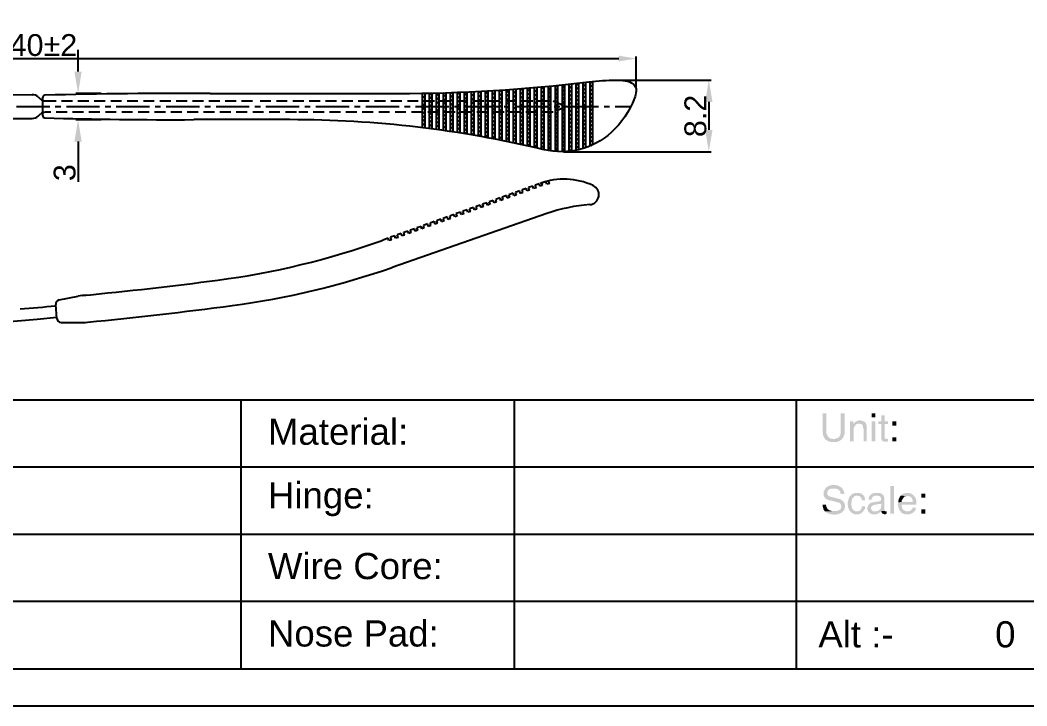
# Model space of a CAD drawing. Header units: millimetres. Extents: x 7018 to 13530, y 4187 to 5692.
# Drawn here: x 13273.1 to 13388.4, y 4951.9 to 5030.4 of the extents above; entities that cross this region are included whole.
import ezdxf

# ---------------------------------------------------------------- set-up
doc = ezdxf.new("R2010")
doc.units = ezdxf.units.MM
doc.linetypes.add('CENTER2', pattern=[28.575, 19.05, -3.175, 3.175, -3.175])
doc.linetypes.add('HIDDEN2', pattern=[0.1875, 0.125, -0.0625])
for name, color, linetype in [('Center Line', 2, 'CENTER2'), ('Dimension', 3, 'Continuous'), ('Hidden Line', 1, 'HIDDEN2')]:
    doc.layers.add(name, color=color, linetype=linetype)
doc.styles.get("Standard").update_dxf_attribs({"font": 'arial.ttf'})
doc.dimstyles.new('Standard$0', dxfattribs={"dimtxt": 2.3, "dimasz": 2, "dimexe": 1, "dimexo": 1, "dimgap": 1, "dimtad": 1, "dimdec": 1, "dimzin": 0, "dimdsep": 46, "dimtxsty": 'Standard', "dimcen": 0, "dimclrd": 4, "dimclre": 4, "dimclrt": 4, "dimadec": 1, "dimazin": 0, "dimtfac": 1, "dimtdec": 1, "dimtofl": 0, "dimtmove": 0, "dimatfit": 0, "dimfxl": 1, "dimtfillclr": 256, "dimtolj": 1, "dimtzin": 0, "dimlwd": -1, "dimlwe": -1, "dimarcsym": 1})
pattern_1 = [(45, (6986.6514, 4754.60392), (-0.224506403, 0.224506403), [])]

# ---------------------------------------------------------------- blocks, each defined once
blk = doc.blocks.new('*D1954')
at = {"layer": 'Defpoints', "color": 0, "ltscale": 1000, "transparency": 16777216}
for p in [(13343.7, 5026.01), (13203.7, 5023.27), (13343.7, 5022.37)]:
    blk.add_point(p, dxfattribs=at)
at = {"layer": 'Dimension', "color": 3, "ltscale": 1000, "transparency": 16777216}
for p, q in [((13203.7, 5023.52), (13203.7, 5026.26)), ((13205.7, 5026.01), (13341.7, 5026.01)), ((13343.7, 5022.62), (13343.7, 5026.26))]:
    blk.add_line(p, q, dxfattribs=at)
for points in [[(13205.7, 5026.34), (13205.7, 5025.68), (13203.7, 5026.01)], [(13341.7, 5026.34), (13341.7, 5025.68), (13343.7, 5026.01)]]:
    blk.add_solid(points, dxfattribs=at)
at = {"layer": 'Dimension', "ltscale": 1000, "transparency": 16777216, "insert": (13274.83, 5027.54), "char_height": 2.5, "attachment_point": 5}
blk.add_mtext('\\A1;140±2', dxfattribs=at)
blk = doc.blocks.new('*D1956')
at = {"layer": 'Defpoints', "color": 0, "transparency": 16777216}
for p in [(13341.42, 5023.54), (13335.13, 5015.34), (13352.02, 5015.34)]:
    blk.add_point(p, dxfattribs=at)
at = {"layer": 'Dimension', "color": 3, "transparency": 16777216}
for p, q in [((13341.67, 5023.54), (13352.27, 5023.54)), ((13352.02, 5021.04), (13352.02, 5017.84)), ((13335.38, 5015.34), (13352.27, 5015.34))]:
    blk.add_line(p, q, dxfattribs=at)
for points in [[(13351.6, 5021.04), (13352.44, 5021.04), (13352.02, 5023.54)], [(13351.6, 5017.84), (13352.44, 5017.84), (13352.02, 5015.34)]]:
    blk.add_solid(points, dxfattribs=at)
at = {"layer": 'Dimension', "transparency": 16777216, "insert": (13350.49, 5019.44), "char_height": 2.5, "attachment_point": 5, "rotation": 90}
blk.add_mtext('\\A1;8.2', dxfattribs=at)
blk = doc.blocks.new('*D1957')
at = {"layer": 'Defpoints', "color": 0, "transparency": 16777216}
for p in [(13282.68, 5022.01), (13279.77, 5019.01), (13282.68, 5019.01)]:
    blk.add_point(p, dxfattribs=at)
at = {"layer": 'Dimension', "color": 3, "transparency": 16777216}
for p, q in [((13279.77, 5024.51), (13279.77, 5027.01)), ((13282.43, 5022.01), (13279.52, 5022.01)), ((13282.43, 5019.01), (13279.52, 5019.01)), ((13279.77, 5016.51), (13279.77, 5011.88))]:
    blk.add_line(p, q, dxfattribs=at)
for points in [[(13279.35, 5024.51), (13280.18, 5024.51), (13279.77, 5022.01)], [(13279.35, 5016.51), (13280.18, 5016.51), (13279.77, 5019.01)]]:
    blk.add_solid(points, dxfattribs=at)
at = {"layer": 'Dimension', "transparency": 16777216, "insert": (13278.24, 5012.94), "char_height": 2.5, "attachment_point": 5, "rotation": 90}
blk.add_mtext('\\A1;3', dxfattribs=at)

msp = doc.modelspace()

# ---------------------------------------------------------------- hatches: boundary and pattern name
h = msp.add_hatch()
h.set_pattern_fill('ANSI31', color=256, scale=0.1)
h.set_pattern_definition(pattern_1)
h.paths.add_polyline_path([(13334.701, 5022.947, -0.0004188), (13334.401, 5022.917), (13334.401, 5015.369, 0.0088634), (13334.701, 5015.349)])
h.paths.add_polyline_path([(13335.501, 5023.031, -0.000419), (13335.201, 5022.999), (13335.201, 5015.338, 0.0088457), (13335.501, 5015.346)])
h.paths.add_polyline_path([(13336.301, 5023.118, -0.0004192), (13336.001, 5023.085), (13336.001, 5015.383, 0.0089075), (13336.301, 5015.419)])
h.paths.add_polyline_path([(13337.101, 5023.209, -0.0004194), (13336.801, 5023.174), (13336.801, 5015.504, 0.0090539), (13337.101, 5015.57)])
h.paths.add_polyline_path([(13337.901, 5023.303, -0.0004196), (13337.601, 5023.268), (13337.601, 5015.706, 0.0092979), (13337.901, 5015.803)])
h.paths.add_polyline_path([(13338.701, 5023.398, 0.0028634), (13338.401, 5023.364), (13338.401, 5015.994, 0.0096639), (13338.701, 5016.126)])
h = msp.add_hatch()
h.set_pattern_fill('ANSI31', color=256, scale=0.1)
h.set_pattern_definition(pattern_1)
h.paths.add_polyline_path([(13319.501, 5022.04, -0.0004167), (13319.201, 5022.035), (13319.201, 5018.088, -0.0006046), (13319.501, 5018.051)])
h.paths.add_polyline_path([(13320.301, 5022.055, -0.0004168), (13320.001, 5022.049), (13320.001, 5017.987, -0.0006051), (13320.301, 5017.948)])
h.paths.add_polyline_path([(13321.101, 5022.075, -0.0004168), (13320.801, 5022.067), (13320.801, 5017.882, -0.0006056), (13321.101, 5017.841)])
h.paths.add_polyline_path([(13321.901, 5022.097, -0.0004169), (13321.601, 5022.088), (13321.601, 5017.771, -0.0006061), (13321.901, 5017.728)])
h.paths.add_polyline_path([(13322.701, 5022.124, -0.0004169), (13322.401, 5022.113), (13322.401, 5017.654, -0.0006067), (13322.701, 5017.61)])
h.paths.add_polyline_path([(13323.501, 5022.153, -0.000417), (13323.201, 5022.142), (13323.201, 5017.533, -0.0006073), (13323.501, 5017.486)])
h.paths.add_polyline_path([(13324.301, 5022.187, -0.0004171), (13324.001, 5022.174), (13324.001, 5017.406, -0.0006079), (13324.301, 5017.357)])
h.paths.add_polyline_path([(13325.101, 5022.224, -0.0004171), (13324.801, 5022.21), (13324.801, 5017.274, -0.0006086), (13325.101, 5017.223)])
h.paths.add_polyline_path([(13325.901, 5022.265, -0.0004172), (13325.601, 5022.249), (13325.601, 5017.136, -0.0006093), (13325.901, 5017.083)])
h = msp.add_hatch()
h.set_pattern_fill('ANSI31', color=256, scale=0.1)
h.set_pattern_definition(pattern_1)
h.paths.add_polyline_path([(13326.701, 5022.309, -0.0004173), (13326.401, 5022.292), (13326.401, 5016.993, -0.00061), (13326.701, 5016.939)])
h.paths.add_polyline_path([(13327.501, 5022.356, -0.0004174), (13327.201, 5022.338), (13327.201, 5016.845, -0.0006107), (13327.501, 5016.788)])
h.paths.add_polyline_path([(13328.301, 5022.408, -0.0004176), (13328.001, 5022.388), (13328.001, 5016.692, -0.0006115), (13328.301, 5016.633)])
h.paths.add_polyline_path([(13329.101, 5022.463, -0.0004177), (13328.801, 5022.442), (13328.801, 5016.533, -0.0006123), (13329.101, 5016.471)])
h.paths.add_polyline_path([(13329.901, 5022.521, -0.0004178), (13329.601, 5022.499), (13329.601, 5016.368, -0.0006131), (13329.901, 5016.305)])
h.paths.add_polyline_path([(13330.701, 5022.583, -0.000418), (13330.401, 5022.559), (13330.401, 5016.198, -0.000614), (13330.701, 5016.133)])
h.paths.add_polyline_path([(13331.501, 5022.649, -0.0004181), (13331.201, 5022.624), (13331.201, 5016.023, -0.0006149), (13331.501, 5015.955)])
h.paths.add_polyline_path([(13332.301, 5022.718, -0.0004183), (13332.001, 5022.692), (13332.001, 5015.842, -0.0006158), (13332.301, 5015.772)])
h.paths.add_polyline_path([(13333.101, 5022.791, -0.0004184), (13332.801, 5022.763), (13332.801, 5015.655, -0.0006167), (13333.101, 5015.584)])
h.paths.add_polyline_path([(13333.901, 5022.867, -0.0004186), (13333.601, 5022.838), (13333.601, 5015.477, 0.008962), (13333.901, 5015.427)])
at = {"transparency": 33554559}
for points in [[(13365.497, 4985.378), (13365.046, 4985.378), (13365.046, 4983.166), (13365.091, 4983.076), (13365.091, 4982.895), (13365.136, 4982.805), (13365.181, 4982.715), (13365.181, 4982.624), (13365.226, 4982.579), (13365.271, 4982.534), (13365.316, 4982.444), (13366.309, 4982.444), (13366.219, 4982.444), (13366.129, 4982.489), (13365.948, 4982.489), (13365.903, 4982.534), (13365.813, 4982.579), (13365.768, 4982.624), (13365.723, 4982.67), (13365.677, 4982.715), (13365.632, 4982.76), (13365.587, 4982.85), (13365.587, 4982.895), (13365.542, 4982.986), (13365.497, 4983.076), (13365.497, 4983.347)], [(13367.573, 4985.378), (13367.122, 4985.378), (13367.122, 4983.347), (13367.122, 4983.031), (13367.076, 4982.94), (13367.076, 4982.895), (13367.031, 4982.805), (13366.986, 4982.76), (13366.941, 4982.67), (13366.896, 4982.624), (13366.806, 4982.579), (13366.761, 4982.534), (13366.67, 4982.534), (13366.58, 4982.489), (13366.49, 4982.489), (13366.4, 4982.444), (13365.316, 4982.444), (13365.361, 4982.399), (13365.407, 4982.354), (13365.497, 4982.309), (13365.542, 4982.263), (13365.632, 4982.218), (13365.677, 4982.173), (13365.768, 4982.173), (13365.858, 4982.128), (13365.948, 4982.128), (13366.038, 4982.083), (13366.67, 4982.083), (13366.761, 4982.128), (13366.851, 4982.173), (13366.896, 4982.173), (13366.986, 4982.218), (13367.031, 4982.263), (13367.122, 4982.309), (13367.167, 4982.354), (13367.257, 4982.399), (13367.257, 4982.444), (13367.347, 4982.489), (13367.392, 4982.579), (13367.438, 4982.624), (13367.438, 4982.715), (13367.483, 4982.805), (13367.528, 4982.85), (13367.528, 4982.94), (13367.573, 4983.031), (13367.573, 4983.347)], [(13371.093, 4984.926), (13371.093, 4985.378), (13370.687, 4985.378), (13370.687, 4984.926)], [(13368.566, 4984.475), (13368.205, 4984.475), (13368.205, 4982.173), (13368.611, 4982.173), (13368.611, 4983.392), (13368.611, 4983.617), (13368.656, 4983.708), (13368.656, 4983.798), (13368.701, 4983.843), (13368.746, 4983.933), (13368.792, 4983.978), (13368.792, 4983.978), (13368.837, 4984.069), (13368.882, 4984.114), (13368.566, 4984.159)], [(13369.288, 4984.565), (13369.198, 4984.565), (13369.107, 4984.52), (13369.017, 4984.52), (13368.927, 4984.475), (13368.882, 4984.43), (13368.792, 4984.385), (13368.746, 4984.339), (13368.656, 4984.249), (13368.566, 4984.159), (13368.882, 4984.114), (13368.972, 4984.159), (13369.062, 4984.159), (13369.107, 4984.204), (13370.01, 4984.204), (13369.965, 4984.294), (13369.92, 4984.339), (13369.875, 4984.385), (13369.83, 4984.43), (13369.739, 4984.475), (13369.649, 4984.475), (13369.604, 4984.52), (13369.514, 4984.52), (13369.423, 4984.565)], [(13370.01, 4984.204), (13369.198, 4984.204), (13369.288, 4984.204), (13369.378, 4984.159), (13369.468, 4984.159), (13369.559, 4984.114), (13369.604, 4984.069), (13369.604, 4984.024), (13369.649, 4983.978), (13369.694, 4983.933), (13369.694, 4983.708), (13369.739, 4983.617), (13369.739, 4982.173), (13370.1, 4982.173), (13370.1, 4983.978), (13370.055, 4984.069), (13370.055, 4984.159)], [(13371.093, 4982.173), (13371.093, 4984.475), (13370.687, 4984.475), (13370.687, 4982.173)], [(13372.176, 4985.152), (13371.77, 4985.152), (13371.77, 4984.475), (13371.454, 4984.475), (13371.454, 4984.159), (13371.77, 4984.159), (13371.77, 4982.444), (13371.815, 4982.354), (13371.861, 4982.309), (13371.861, 4982.263), (13371.906, 4982.218), (13371.951, 4982.173), (13372.041, 4982.173), (13372.131, 4982.128), (13372.402, 4982.128), (13372.537, 4982.173), (13372.537, 4982.444), (13372.402, 4982.444), (13372.312, 4982.489), (13372.222, 4982.489), (13372.176, 4982.534), (13372.176, 4984.159), (13372.537, 4984.159), (13372.537, 4984.475), (13372.176, 4984.475)], [(13373.485, 4983.978), (13373.485, 4984.475), (13373.034, 4984.475), (13373.034, 4983.978)], [(13373.485, 4982.173), (13373.485, 4982.624), (13373.034, 4982.624), (13373.034, 4982.173)], [(13366.309, 4977.163), (13366.084, 4977.163), (13365.993, 4977.118), (13365.903, 4977.118), (13365.813, 4977.073), (13365.768, 4977.073), (13365.677, 4977.028), (13365.632, 4976.983), (13365.542, 4976.938), (13365.497, 4976.893), (13365.452, 4976.848), (13365.407, 4976.802), (13366.309, 4976.757), (13366.58, 4976.757), (13366.67, 4976.712), (13366.761, 4976.712), (13366.806, 4976.667), (13366.896, 4976.622), (13366.896, 4976.577), (13366.986, 4976.532), (13367.031, 4976.486), (13367.076, 4976.396), (13367.076, 4976.306), (13367.122, 4976.216), (13367.122, 4976.125), (13367.528, 4976.125), (13367.528, 4976.306), (13367.483, 4976.396), (13367.483, 4976.486), (13367.438, 4976.577), (13367.392, 4976.622), (13367.347, 4976.712), (13367.302, 4976.757), (13367.257, 4976.848), (13367.167, 4976.893), (13367.167, 4976.893), (13367.076, 4976.983), (13367.031, 4976.983), (13366.941, 4977.028), (13366.851, 4977.073), (13366.806, 4977.118), (13366.625, 4977.118), (13366.535, 4977.163), (13366.445, 4977.163)], [(13365.407, 4976.802), (13365.361, 4976.757), (13365.316, 4976.667), (13365.271, 4976.577), (13365.226, 4976.532), (13365.181, 4976.441), (13365.181, 4975.945), (13365.226, 4975.855), (13365.271, 4975.809), (13365.316, 4975.719), (13365.361, 4975.674), (13365.361, 4975.629), (13365.452, 4975.584), (13365.497, 4975.539), (13365.587, 4975.494), (13365.677, 4975.494), (13365.768, 4975.448), (13365.858, 4975.403), (13365.948, 4975.403), (13366.49, 4975.268), (13366.58, 4975.223), (13366.715, 4975.223), (13366.806, 4975.178), (13366.896, 4975.133), (13366.941, 4975.133), (13367.031, 4975.087), (13367.076, 4975.042), (13367.076, 4975.042), (13367.122, 4974.952), (13367.167, 4974.907), (13367.167, 4974.817), (13367.212, 4974.726), (13367.212, 4974.636), (13367.167, 4974.591), (13367.167, 4974.501), (13367.122, 4974.41), (13367.031, 4974.365), (13366.986, 4974.32), (13366.986, 4974.32), (13366.896, 4974.275), (13366.851, 4974.23), (13366.761, 4974.23), (13366.67, 4974.185), (13366.4, 4974.185), (13365.316, 4974.14), (13365.407, 4974.094), (13365.452, 4974.049), (13365.542, 4974.004), (13365.587, 4973.959), (13365.677, 4973.914), (13365.723, 4973.869), (13365.813, 4973.869), (13365.903, 4973.824), (13366.084, 4973.824), (13366.174, 4973.779), (13366.58, 4973.779), (13366.67, 4973.824), (13366.851, 4973.824), (13366.896, 4973.869), (13366.986, 4973.869), (13367.076, 4973.914), (13367.122, 4973.959), (13367.212, 4974.004), (13367.257, 4974.049), (13367.302, 4974.049), (13367.347, 4974.094), (13367.392, 4974.185), (13367.483, 4974.23), (13367.528, 4974.32), (13367.528, 4974.365), (13367.573, 4974.456), (13367.573, 4974.546), (13367.618, 4974.636), (13367.618, 4974.862), (13367.573, 4974.952), (13367.573, 4975.042), (13367.528, 4975.133), (13367.483, 4975.178), (13367.483, 4975.268), (13367.392, 4975.313), (13367.392, 4975.313), (13367.347, 4975.358), (13367.302, 4975.403), (13367.212, 4975.448), (13367.167, 4975.494), (13367.076, 4975.539), (13366.986, 4975.584), (13366.896, 4975.584), (13366.761, 4975.629), (13366.219, 4975.764), (13366.219, 4975.764), (13366.084, 4975.809), (13365.993, 4975.809), (13365.903, 4975.855), (13365.813, 4975.9), (13365.768, 4975.9), (13365.723, 4975.945), (13365.677, 4975.99), (13365.632, 4976.035), (13365.587, 4976.125), (13365.587, 4976.351), (13365.632, 4976.441), (13365.677, 4976.532), (13365.723, 4976.577), (13365.768, 4976.622), (13365.813, 4976.667), (13365.858, 4976.712), (13365.948, 4976.712), (13366.038, 4976.757), (13366.309, 4976.757)], [(13368.25, 4975.945), (13368.16, 4975.855), (13368.115, 4975.809), (13368.115, 4975.719), (13368.069, 4975.674), (13368.024, 4975.584), (13368.024, 4975.494), (13367.979, 4975.403), (13367.979, 4975.313), (13367.934, 4975.223), (13367.934, 4974.862), (13367.979, 4974.771), (13367.979, 4974.591), (13368.024, 4974.501), (13368.069, 4974.41), (13368.069, 4974.32), (13368.115, 4974.275), (13368.16, 4974.185), (13368.205, 4974.14), (13368.972, 4974.14), (13368.837, 4974.14), (13368.792, 4974.185), (13368.701, 4974.23), (13368.611, 4974.23), (13368.566, 4974.32), (13368.521, 4974.365), (13368.476, 4974.41), (13368.43, 4974.501), (13368.43, 4974.546), (13368.385, 4974.636), (13368.385, 4974.817), (13368.34, 4974.952), (13368.34, 4975.133), (13368.385, 4975.223), (13368.385, 4975.403), (13368.43, 4975.494), (13368.43, 4975.584), (13368.476, 4975.629), (13368.521, 4975.674), (13368.521, 4975.719), (13368.611, 4975.764), (13368.656, 4975.855), (13368.746, 4975.9), (13368.792, 4975.9), (13368.882, 4975.945), (13368.972, 4975.945)], [(13369.017, 4976.261), (13368.746, 4976.261), (13368.656, 4976.216), (13368.566, 4976.171), (13368.476, 4976.171), (13368.43, 4976.125), (13368.34, 4976.035), (13368.295, 4975.99), (13368.25, 4975.945), (13369.062, 4975.945), (13369.153, 4975.9), (13369.243, 4975.9), (13369.333, 4975.855), (13369.378, 4975.809), (13369.423, 4975.719), (13369.468, 4975.674), (13369.514, 4975.584), (13369.559, 4975.494), (13369.559, 4975.403), (13369.92, 4975.403), (13369.92, 4975.629), (13369.875, 4975.674), (13369.875, 4975.764), (13369.83, 4975.855), (13369.784, 4975.9), (13369.739, 4975.99), (13369.649, 4976.035), (13369.649, 4976.08), (13369.604, 4976.125), (13369.514, 4976.171), (13369.423, 4976.171), (13369.378, 4976.216), (13369.288, 4976.261), (13369.107, 4976.261)], [(13372.041, 4975.945), (13371.229, 4975.945), (13371.409, 4975.945), (13371.454, 4975.9), (13371.545, 4975.9), (13371.635, 4975.855), (13371.68, 4975.809), (13371.725, 4975.719), (13371.725, 4975.629), (13371.77, 4975.539), (13371.77, 4975.539), (13371.725, 4975.448), (13371.725, 4975.403), (13371.68, 4975.358), (13371.59, 4975.313), (13371.545, 4975.313), (13371.454, 4975.268), (13370.958, 4975.223), (13370.822, 4975.178), (13370.732, 4975.178), (13370.642, 4975.133), (13370.597, 4975.133), (13370.507, 4975.087), (13371.77, 4975.042), (13371.77, 4974.726), (13371.725, 4974.636), (13371.725, 4974.501), (13371.68, 4974.41), (13371.59, 4974.365), (13371.545, 4974.32), (13371.499, 4974.275), (13371.454, 4974.23), (13371.364, 4974.185), (13371.274, 4974.185), (13371.184, 4974.14), (13370.281, 4974.14), (13370.326, 4974.049), (13370.416, 4974.004), (13370.461, 4973.959), (13370.507, 4973.914), (13370.597, 4973.869), (13370.687, 4973.824), (13371.229, 4973.824), (13371.274, 4973.869), (13371.364, 4973.869), (13371.454, 4973.914), (13371.545, 4973.959), (13371.59, 4974.004), (13371.68, 4974.094), (13371.68, 4974.094), (13371.77, 4974.185), (13372.176, 4974.185), (13372.131, 4974.275), (13372.131, 4975.719), (13372.086, 4975.809), (13372.086, 4975.9)], [(13371.274, 4976.261), (13370.958, 4976.261), (13370.868, 4976.216), (13370.777, 4976.171), (13370.732, 4976.171), (13370.642, 4976.125), (13370.597, 4976.08), (13370.552, 4976.035), (13370.507, 4975.99), (13370.461, 4975.945), (13370.416, 4975.855), (13370.371, 4975.764), (13370.326, 4975.674), (13370.326, 4975.494), (13370.687, 4975.494), (13370.687, 4975.629), (13370.732, 4975.719), (13370.777, 4975.764), (13370.822, 4975.855), (13370.868, 4975.855), (13370.958, 4975.9), (13371.048, 4975.945), (13372.041, 4975.945), (13371.996, 4976.035), (13371.906, 4976.08), (13371.861, 4976.125), (13371.815, 4976.171), (13371.725, 4976.216), (13371.68, 4976.216), (13371.59, 4976.261), (13371.364, 4976.261)], [(13372.808, 4973.869), (13372.808, 4977.073), (13373.214, 4977.073), (13373.214, 4973.869)], [(13374.794, 4976.261), (13374.568, 4976.261), (13374.478, 4976.216), (13374.388, 4976.216), (13374.298, 4976.171), (13374.253, 4976.125), (13374.162, 4976.08), (13374.117, 4976.035), (13374.027, 4975.99), (13373.982, 4975.945), (13374.794, 4975.9), (13374.975, 4975.9), (13375.065, 4975.855), (13375.11, 4975.809), (13375.2, 4975.764), (13375.245, 4975.719), (13375.245, 4975.719), (13375.291, 4975.629), (13375.336, 4975.584), (13375.336, 4975.494), (13375.381, 4975.403), (13375.381, 4975.223), (13374.117, 4975.223), (13373.711, 4975.178), (13373.711, 4975.087), (13373.666, 4974.997), (13373.666, 4974.907), (13373.711, 4974.817), (13373.711, 4974.636), (13373.756, 4974.546), (13373.756, 4974.456), (13373.801, 4974.41), (13373.846, 4974.32), (13373.891, 4974.23), (13373.937, 4974.185), (13373.982, 4974.14), (13374.794, 4974.14), (13374.704, 4974.14), (13374.614, 4974.185), (13374.523, 4974.185), (13374.433, 4974.23), (13374.388, 4974.275), (13374.298, 4974.32), (13374.253, 4974.365), (13374.253, 4974.41), (13374.207, 4974.456), (13374.162, 4974.546), (13374.162, 4974.591), (13374.117, 4974.681), (13374.117, 4974.907), (13375.787, 4974.907), (13375.787, 4975.403), (13375.742, 4975.494), (13375.742, 4975.584), (13375.697, 4975.674), (13375.652, 4975.719), (13375.606, 4975.809), (13375.561, 4975.855), (13375.516, 4975.945), (13375.471, 4975.99), (13375.426, 4976.035), (13375.336, 4976.08), (13375.291, 4976.125), (13375.2, 4976.171), (13375.155, 4976.216), (13375.065, 4976.216), (13374.975, 4976.261), (13374.884, 4976.261)], [(13373.982, 4975.945), (13373.982, 4975.9), (13373.891, 4975.809), (13373.891, 4975.764), (13373.846, 4975.674), (13373.801, 4975.629), (13373.756, 4975.539), (13373.756, 4975.448), (13373.711, 4975.358), (13373.711, 4975.178), (13374.117, 4975.223), (13374.117, 4975.403), (13374.162, 4975.494), (13374.207, 4975.539), (13374.253, 4975.629), (13374.298, 4975.674), (13374.298, 4975.719), (13374.388, 4975.764), (13374.433, 4975.855), (13374.523, 4975.855), (13374.614, 4975.9), (13374.794, 4975.9)], [(13376.825, 4975.719), (13376.825, 4976.171), (13376.374, 4976.171), (13376.374, 4975.719)], [(13365.452, 4974.907), (13365.046, 4974.907), (13365.046, 4974.726), (13365.091, 4974.636), (13365.091, 4974.546), (13365.136, 4974.501), (13365.136, 4974.41), (13365.181, 4974.32), (13365.226, 4974.275), (13365.271, 4974.185), (13365.316, 4974.14), (13366.4, 4974.185), (13366.084, 4974.185), (13365.993, 4974.23), (13365.903, 4974.23), (13365.858, 4974.275), (13365.768, 4974.32), (13365.723, 4974.365), (13365.677, 4974.365), (13365.632, 4974.41), (13365.587, 4974.501), (13365.542, 4974.546), (13365.497, 4974.636), (13365.497, 4974.726), (13365.452, 4974.817)], [(13370.507, 4975.087), (13370.461, 4975.042), (13370.371, 4974.997), (13370.371, 4974.952), (13370.326, 4974.907), (13370.281, 4974.817), (13370.236, 4974.771), (13370.236, 4974.681), (13370.191, 4974.591), (13370.191, 4974.365), (13370.236, 4974.275), (13370.236, 4974.185), (13370.281, 4974.14), (13371.003, 4974.14), (13370.868, 4974.14), (13370.777, 4974.185), (13370.732, 4974.23), (13370.687, 4974.275), (13370.642, 4974.365), (13370.597, 4974.456), (13370.597, 4974.591), (13370.642, 4974.681), (13370.687, 4974.726), (13370.732, 4974.771), (13370.777, 4974.817), (13370.868, 4974.862), (13370.958, 4974.862), (13371.048, 4974.907), (13371.138, 4974.907), (13371.499, 4974.997), (13371.68, 4974.997), (13371.77, 4975.042)], [(13369.92, 4974.726), (13369.559, 4974.726), (13369.559, 4974.681), (13369.514, 4974.591), (13369.514, 4974.501), (13369.468, 4974.41), (13369.423, 4974.365), (13369.378, 4974.275), (13369.288, 4974.23), (13369.243, 4974.185), (13369.153, 4974.185), (13369.062, 4974.14), (13368.205, 4974.14), (13368.25, 4974.094), (13368.34, 4974.049), (13368.385, 4973.959), (13368.476, 4973.914), (13368.521, 4973.914), (13368.611, 4973.869), (13368.701, 4973.824), (13369.243, 4973.824), (13369.333, 4973.869), (13369.423, 4973.914), (13369.514, 4973.959), (13369.559, 4974.004), (13369.604, 4974.049), (13369.649, 4974.094), (13369.694, 4974.14), (13369.739, 4974.185), (13369.784, 4974.275), (13369.83, 4974.365), (13369.875, 4974.41), (13369.92, 4974.501), (13369.92, 4974.591)], [(13372.176, 4974.185), (13371.77, 4974.185), (13371.77, 4974.094), (13372.267, 4974.14), (13372.267, 4974.14)], [(13372.402, 4974.14), (13372.267, 4974.14), (13371.77, 4974.094), (13371.815, 4974.004), (13371.861, 4973.959), (13371.861, 4973.959), (13371.906, 4973.869), (13371.996, 4973.869), (13372.086, 4973.824), (13372.267, 4973.824), (13372.312, 4973.869), (13372.402, 4973.869)], [(13375.787, 4974.591), (13375.381, 4974.591), (13375.381, 4974.546), (13375.336, 4974.456), (13375.291, 4974.41), (13375.245, 4974.32), (13375.155, 4974.275), (13375.11, 4974.23), (13375.02, 4974.185), (13374.975, 4974.185), (13374.884, 4974.14), (13373.982, 4974.14), (13374.027, 4974.049), (13374.072, 4974.004), (13374.162, 4973.959), (13374.207, 4973.914), (13374.298, 4973.869), (13374.388, 4973.869), (13374.478, 4973.824), (13375.065, 4973.824), (13375.11, 4973.869), (13375.2, 4973.869), (13375.291, 4973.914), (13375.336, 4973.959), (13375.426, 4974.004), (13375.471, 4974.049), (13375.516, 4974.14), (13375.606, 4974.185), (13375.652, 4974.275), (13375.697, 4974.32), (13375.697, 4974.41), (13375.742, 4974.501)], [(13376.825, 4973.869), (13376.825, 4974.365), (13376.374, 4974.365), (13376.374, 4973.869)]]:
    msp.add_hatch(color=256, dxfattribs=at).paths.add_polyline_path(points)

# ---------------------------------------------------------------- linework, layer by layer
for p, q in [((13337.601, 5023.268), (13337.601, 5015.706)), ((13337.901, 5023.303), (13337.901, 5015.803)), ((13338.401, 5023.364), (13338.401, 5015.994)), ((13338.701, 5023.398), (13338.701, 5016.126)), ((13321.101, 5022.075), (13321.101, 5017.841)), ((13321.601, 5022.088), (13321.601, 5017.771)), ((13321.901, 5022.097), (13321.901, 5017.728)), ((13322.401, 5022.113), (13322.401, 5017.654)), ((13322.701, 5022.124), (13322.701, 5017.61)), ((13323.201, 5022.142), (13323.201, 5017.533)), ((13323.501, 5022.153), (13323.501, 5017.486)), ((13324.001, 5022.174), (13324.001, 5017.406)), ((13324.301, 5022.187), (13324.301, 5017.357)), ((13324.801, 5022.21), (13324.801, 5017.274)), ((13325.101, 5022.224), (13325.101, 5017.223)), ((13325.601, 5022.249), (13325.601, 5017.136)), ((13325.901, 5022.265), (13325.901, 5017.083)), ((13326.401, 5022.292), (13326.401, 5016.993)), ((13326.701, 5022.309), (13326.701, 5016.939)), ((13327.201, 5022.338), (13327.201, 5016.845)), ((13327.501, 5022.356), (13327.501, 5016.788)), ((13328.001, 5022.388), (13328.001, 5016.692)), ((13328.301, 5022.408), (13328.301, 5016.633)), ((13328.801, 5022.442), (13328.801, 5016.533)), ((13329.101, 5022.463), (13329.101, 5016.471)), ((13329.601, 5022.499), (13329.601, 5016.368)), ((13329.901, 5022.521), (13329.901, 5016.305)), ((13330.401, 5022.559), (13330.401, 5016.198)), ((13330.701, 5022.583), (13330.701, 5016.133)), ((13331.201, 5022.624), (13331.201, 5016.023)), ((13331.501, 5022.649), (13331.501, 5015.955)), ((13332.001, 5022.692), (13332.001, 5015.842)), ((13332.301, 5022.718), (13332.301, 5015.772)), ((13332.801, 5022.763), (13332.801, 5015.655)), ((13333.101, 5022.791), (13333.101, 5015.584)), ((13333.601, 5022.838), (13333.601, 5015.477)), ((13333.901, 5022.867), (13333.901, 5015.427)), ((13334.401, 5022.917), (13334.401, 5015.369)), ((13334.701, 5022.947), (13334.701, 5015.349)), ((13335.201, 5022.999), (13335.201, 5015.338)), ((13335.501, 5023.031), (13335.501, 5015.346)), ((13336.001, 5023.085), (13336.001, 5015.383)), ((13336.301, 5023.118), (13336.301, 5015.419)), ((13336.801, 5023.174), (13336.801, 5015.504)), ((13337.101, 5023.209), (13337.101, 5015.57)), ((13319.201, 5022.035), (13319.201, 5018.088)), ((13319.501, 5022.04), (13319.501, 5018.051)), ((13320.001, 5022.049), (13320.001, 5017.987)), ((13320.301, 5022.055), (13320.301, 5017.948)), ((13320.801, 5022.067), (13320.801, 5017.882)), ((13116.62, 4956.132), (13525.875, 4956.132))]:
    msp.add_line(p, q)
at = {"color": 7}
for p, q in [((13270.432, 5021.889), (13274.523, 5021.873)), ((13275.182, 5021.622), (13275.474, 5021.363)), ((13220.701, 5018.813), (13274.525, 5019.156)), ((13275.18, 5019.405), (13275.474, 5019.664)), ((13332.982, 5011.486), (13332.882, 5011.769)), ((13333.46, 5011.633), (13333.361, 5011.917)), ((13333.752, 5011.706), (13333.652, 5011.993)), ((13329.589, 5010.585), (13329.118, 5010.415)), ((13329.688, 5010.301), (13329.589, 5010.585)), ((13330.342, 5010.855), (13329.871, 5010.686)), ((13329.97, 5010.403), (13329.871, 5010.686)), ((13330.441, 5010.572), (13330.342, 5010.855)), ((13330.723, 5010.674), (13330.441, 5010.572)), ((13331.095, 5011.126), (13330.624, 5010.957)), ((13330.723, 5010.674), (13330.624, 5010.957)), ((13331.194, 5010.843), (13331.095, 5011.126)), ((13331.476, 5010.945), (13331.194, 5010.843)), ((13331.847, 5011.397), (13331.377, 5011.228)), ((13331.476, 5010.945), (13331.377, 5011.228)), ((13331.946, 5011.114), (13331.847, 5011.397)), ((13332.229, 5011.215), (13331.946, 5011.114)), ((13332.6, 5011.668), (13332.13, 5011.499)), ((13332.229, 5011.215), (13332.13, 5011.499)), ((13332.699, 5011.385), (13332.6, 5011.668)), ((13332.795, 5011.419), (13332.699, 5011.385)), ((13326.578, 5009.502), (13326.107, 5009.332)), ((13326.677, 5009.218), (13326.578, 5009.502)), ((13327.331, 5009.772), (13326.86, 5009.603)), ((13326.959, 5009.32), (13326.86, 5009.603)), ((13327.429, 5009.489), (13327.331, 5009.772)), ((13327.712, 5009.591), (13327.429, 5009.489)), ((13328.083, 5010.043), (13327.613, 5009.874)), ((13327.712, 5009.591), (13327.613, 5009.874)), ((13328.182, 5009.76), (13328.083, 5010.043)), ((13328.465, 5009.861), (13328.182, 5009.76)), ((13328.836, 5010.314), (13328.366, 5010.145)), ((13328.465, 5009.861), (13328.366, 5010.145)), ((13328.935, 5010.031), (13328.836, 5010.314)), ((13329.217, 5010.132), (13328.935, 5010.031)), ((13329.217, 5010.132), (13329.118, 5010.415)), ((13329.97, 5010.403), (13329.688, 5010.301)), ((13333.465, 5008.257), (13315.765, 5002.095)), ((13323.566, 5008.418), (13323.096, 5008.249)), ((13323.195, 5007.966), (13323.096, 5008.249)), ((13323.665, 5008.135), (13323.566, 5008.418)), ((13323.948, 5008.237), (13323.665, 5008.135)), ((13324.319, 5008.689), (13323.849, 5008.52)), ((13323.948, 5008.237), (13323.849, 5008.52)), ((13324.418, 5008.406), (13324.319, 5008.689)), ((13324.701, 5008.507), (13324.418, 5008.406)), ((13325.072, 5008.96), (13324.602, 5008.791)), ((13324.701, 5008.507), (13324.602, 5008.791)), ((13325.171, 5008.677), (13325.072, 5008.96)), ((13325.453, 5008.778), (13325.171, 5008.677)), ((13325.825, 5009.231), (13325.354, 5009.061)), ((13325.453, 5008.778), (13325.354, 5009.061)), ((13325.924, 5008.948), (13325.825, 5009.231)), ((13326.206, 5009.049), (13325.924, 5008.948)), ((13326.206, 5009.049), (13326.107, 5009.332)), ((13326.959, 5009.32), (13326.677, 5009.218)), ((13320.555, 5007.335), (13320.085, 5007.166)), ((13320.184, 5006.883), (13320.085, 5007.166)), ((13320.654, 5007.052), (13320.555, 5007.335)), ((13320.936, 5007.154), (13320.654, 5007.052)), ((13321.308, 5007.606), (13320.837, 5007.437)), ((13320.936, 5007.154), (13320.837, 5007.437)), ((13321.407, 5007.323), (13321.308, 5007.606)), ((13321.689, 5007.424), (13321.407, 5007.323)), ((13322.061, 5007.877), (13321.59, 5007.708)), ((13321.689, 5007.424), (13321.59, 5007.708)), ((13322.16, 5007.594), (13322.061, 5007.877)), ((13322.442, 5007.695), (13322.16, 5007.594)), ((13322.814, 5008.148), (13322.343, 5007.978)), ((13322.442, 5007.695), (13322.343, 5007.978)), ((13322.913, 5007.864), (13322.814, 5008.148)), ((13323.195, 5007.966), (13322.913, 5007.864)), ((13316.791, 5005.981), (13316.321, 5005.812)), ((13316.89, 5005.698), (13316.791, 5005.981)), ((13317.544, 5006.252), (13317.073, 5006.083)), ((13317.172, 5005.8), (13317.073, 5006.083)), ((13317.643, 5005.969), (13317.544, 5006.252)), ((13317.925, 5006.07), (13317.643, 5005.969)), ((13318.297, 5006.523), (13317.826, 5006.354)), ((13317.925, 5006.07), (13317.826, 5006.354)), ((13318.396, 5006.24), (13318.297, 5006.523)), ((13318.678, 5006.341), (13318.396, 5006.24)), ((13319.05, 5006.794), (13318.579, 5006.624)), ((13318.678, 5006.341), (13318.579, 5006.624)), ((13319.149, 5006.51), (13319.05, 5006.794)), ((13319.431, 5006.612), (13319.149, 5006.51)), ((13319.802, 5007.064), (13319.332, 5006.895)), ((13319.431, 5006.612), (13319.332, 5006.895)), ((13319.901, 5006.781), (13319.802, 5007.064)), ((13320.184, 5006.883), (13319.901, 5006.781)), ((13315.286, 5005.44), (13314.594, 5005.191)), ((13315.382, 5005.162), (13315.286, 5005.44)), ((13315.666, 5005.261), (13315.382, 5005.162)), ((13316.038, 5005.71), (13315.568, 5005.541)), ((13315.666, 5005.261), (13315.568, 5005.541)), ((13316.138, 5005.426), (13316.038, 5005.71)), ((13316.42, 5005.529), (13316.137, 5005.427)), ((13316.42, 5005.529), (13316.321, 5005.812)), ((13317.172, 5005.8), (13316.89, 5005.698)), ((13277.607, 4998.368), (13279.771, 4998.783)), ((13277.345, 4996.244), (13277.203, 4997.833)), ((13277.838, 4995.789), (13279.777, 4995.769))]:
    msp.add_line(p, q, dxfattribs=at)
msp.add_lwpolyline([(13529.913, 4951.873), (13529.913, 5248.873), (13109.913, 5248.873), (13109.913, 4951.873)], close=True)
for points in [[(13294.902, 5022.013), (13316.383, 5022.013, 0.0304927), (13338.277, 5023.349, -0.029639), (13341.393, 5023.545, -0.0399741), (13342.449, 5023.464, -0.0863585), (13343.209, 5023.205, -0.3013168), (13343.696, 5022.279, -0.0654743), (13343.503, 5021.462, -0.1183315), (13340.833, 5017.541, -0.24803), (13333.153, 5015.571, 0.0588672), (13304.024, 5019.013), (13293.024, 5019.013)], [(13294.902, 5022.013, 0.0073606), (13275.969, 5021.813, 0.3835594), (13275.701, 5021.514), (13275.701, 5019.511, 0.3835594), (13275.969, 5019.213, 0.0084772), (13293.024, 5019.013)]]:
    msp.add_lwpolyline(points, format="xyb", dxfattribs=at)
for points in [[(13129.437, 4986.912), (13525.875, 4986.912)], [(13298.43, 4986.912), (13298.43, 4956.132)], [(13329.707, 4986.912), (13329.707, 4956.132)], [(13362.022, 4986.912), (13362.022, 4956.132)], [(13129.437, 4979.24), (13425.568, 4979.24)], [(13129.437, 4971.522), (13478.508, 4971.522)], [(13129.437, 4963.849), (13425.568, 4963.849)]]:
    msp.add_lwpolyline(points)
for centre, radius, start, end in [((13274.519, 5020.873), 1, 48.52115, 89.76625), ((13276.004, 5021.963), 0.8, 228.52115, 270), ((13276.003, 5019.063), 0.8, 90, 131.3128), ((13274.519, 5020.156), 1, 270.33401, 311.3128), ((13335.438, 5004.327), 7.871, 64.93279, 110.38951), ((13335.443, 5004.326), 7.871, 105.34112, 108.98383), ((13335.443, 5004.326), 7.571, 102.9055, 105.18542), ((13335.443, 5004.326), 7.571, 108.97273, 110.47095), ((13338.289, 5010.422), 1.142, 274.41101, 64.93279), ((13339.876, 4989.842), 19.5, 94.41101, 109.19569), ((13284.131, 5089.879), 90, 277.44246, 289.78377), ((13285.069, 5090.265), 93.36, 277.59226, 289.19569), ((13235.544, 5461.819), 465.1, 275.51283, 277.44246), ((13277.701, 4997.877), 0.5, 100.84109, 185.1305), ((13281.652, 4988.961), 10, 95.56924, 100.84109), ((13235.544, 5461.819), 466, 274.62654, 275.1305), ((13235.544, 5461.819), 468.2, 275.55246, 277.59226), ((13237.603, 5403.191), 408.735, 265.46681, 275.57801), ((13277.843, 4996.289), 0.5, 185.1305, 269.4199), ((13279.878, 5005.769), 10, 269.4199, 275.55246)]:
    msp.add_arc(centre, radius, start, end, dxfattribs=at)
at = {"layer": 'Center Line', "ltscale": 0.2}
msp.add_line((13198.42, 5020.513), (13343.087, 5020.513), dxfattribs=at)
at = {"layer": 'Hidden Line', "color": 1, "ltscale": 10}
for points in [[(13276.004, 5021.163), (13300.149, 5021.163)], [(13300.613, 5021.163), (13334.201, 5021.163), (13335.701, 5020.513), (13334.201, 5019.863), (13305.069, 5019.863)], [(13304.77, 5019.863), (13276.003, 5019.863)]]:
    msp.add_lwpolyline(points, dxfattribs=at)

# ---------------------------------------------------------------- texts
at = {"char_height": 2.99966, "width": 34.34827, "attachment_point": 5}
for s, insert in [('\\pxql;Material:', (13318.695, 4983.255)), ('\\pxql;Hinge:', (13318.695, 4975.537)), ('\\pxql; Wire Core:', (13317.528, 4967.864)), ('\\pxql;Nose Pad:', (13318.695, 4960.147)), ('\\pxql;Alt :-          0', (13381.739, 4960.047))]:
    msp.add_mtext(s, dxfattribs=dict(at, insert=insert))

# ---------------------------------------------------------------- dimensions: what is measured, and where the dimension line sits
at = {"layer": 'Dimension', "color": 40, "ltscale": 1000, "true_color": 0xf8d731}
dim = msp.add_linear_dim(base=(13343.701, 5026.01), p1=(13203.701, 5023.27), p2=(13343.701, 5022.374), dimstyle='Standard$0', override={"dimtxt": 2.5, "dimexe": 0.25, "dimexo": 0.25, "dimgap": 0.25, "dimdec": 0, "dimclrd": 3, "dimclre": 3, "dimclrt": 256, "dimadec": 0, "dimtol": 1, "dimtp": 2, "dimtm": 2, "dimtdec": 0, "dimatfit": 3, "dimfxl": 1.25, "dimarcsym": 2}, dxfattribs=at)
dim.commit()
dim.dimension.update_dxf_attribs({"geometry": '*D1954', "text_midpoint": (13274.826, 5026.01), "dimtype": 160})
at = {"layer": 'Dimension'}
dim = msp.add_linear_dim(base=(13279.765, 5019.013), p1=(13282.683, 5022.013), p2=(13282.683, 5019.013), angle=90, dimstyle='Standard$0', override={"dimtxt": 2.5, "dimasz": 2.5, "dimexe": 0.25, "dimexo": 0.25, "dimgap": 0.25, "dimdec": 0, "dimclrd": 3, "dimclre": 3, "dimclrt": 256, "dimadec": 2, "dimtdec": 2, "dimatfit": 3}, dxfattribs=at)
dim.commit()
dim.dimension.update_dxf_attribs({"geometry": '*D1957', "text_midpoint": (13279.765, 5012.944), "dimtype": 160})
dim = msp.add_linear_dim(base=(13352.021, 5015.338), p1=(13341.415, 5023.545), p2=(13335.13, 5015.338), angle=90, dimstyle='Standard$0', override={"dimtxt": 2.5, "dimasz": 2.5, "dimexe": 0.25, "dimexo": 0.25, "dimgap": 0.25, "dimclrd": 3, "dimclre": 3, "dimclrt": 256, "dimadec": 2, "dimtdec": 2, "dimatfit": 3}, dxfattribs=at)
dim.commit()
dim.dimension.update_dxf_attribs({"geometry": '*D1956', "text_midpoint": (13350.494, 5019.441)})

doc.saveas('drawing.dxf')
